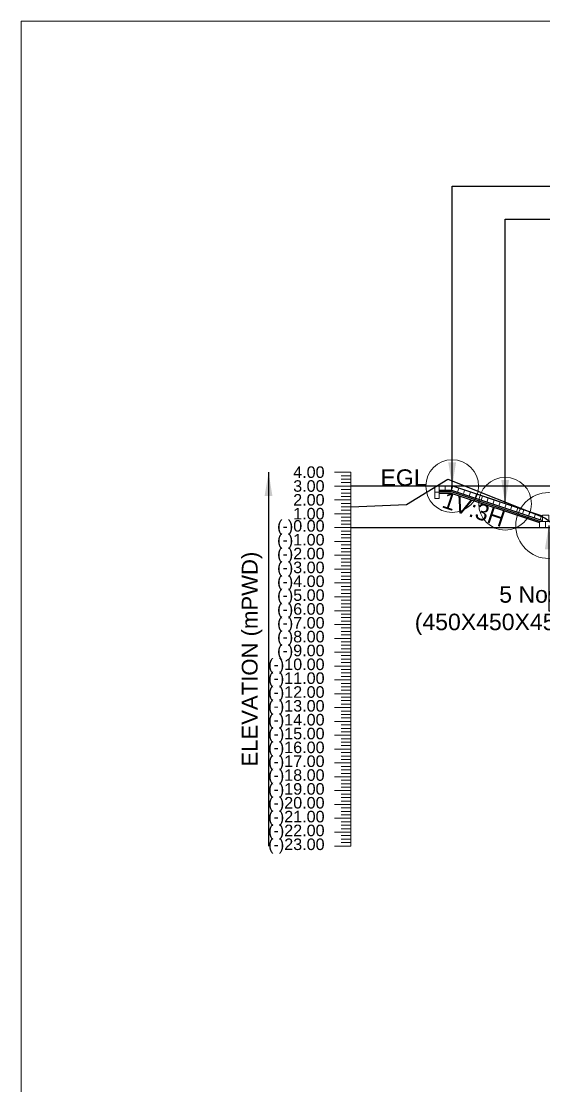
# Model space of a CAD drawing. Header units: inches. Extents: x 89000 to 305017, y -7071 to 0.
# Drawn here: x 160000 to 161585, y -3229 to 0 of the extents above; entities that cross this region are included whole.
import ezdxf

# ---------------------------------------------------------------- set-up
doc = ezdxf.new("R2010")
doc.units = ezdxf.units.IN
doc.header["$LTSCALE"] = 7
doc.header["$MEASUREMENT"] = 0
for name, color, linetype, lineweight in [('Cross Section Labels', 7, 'Continuous', 9), ('Existing_Bed_Level for Xsection', 7, 'Continuous', 25), ('Long Section Labels', 7, 'Continuous', 9)]:
    doc.layers.add(name, color=color, linetype=linetype, lineweight=lineweight)
doc.styles.get("Standard").update_dxf_attribs({"font": 'arial.ttf'})
doc.dimstyles.get("Standard").update_dxf_attribs({"dimtxt": 0.18, "dimasz": 0.18, "dimexe": 0.18, "dimexo": 0.0625, "dimgap": 0.09, "dimtad": 0, "dimtih": 1, "dimtoh": 1, "dimdec": 4, "dimzin": 0, "dimdsep": 46, "dimtxsty": 'Standard', "dimcen": 0.09, "dimadec": 0, "dimazin": 0, "dimtfac": 1, "dimtdec": 4, "dimtofl": 0, "dimtmove": 0, "dimatfit": 3, "dimfxl": 1, "dimtolj": 1, "dimtzin": 0, "dimarcsym": 0})

msp = doc.modelspace()

# ---------------------------------------------------------------- linework, layer by layer
at = {"layer": 'Cross Section Labels'}
msp.add_lwpolyline([(160000, 0), (170000, 0), (170000, -7071), (160000, -7071)], close=True, dxfattribs=at)
for centre, radius in [((161307.1339, -1410.1), 80), ((161467.7839, -1463.65), 80), ((161600.0839, -1529.8), 100)]:
    msp.add_circle(centre, radius, dxfattribs=at)
at = {"layer": 'Existing_Bed_Level for Xsection'}
for points in [[(161000, -1472.68), (161168, -1466.38), (161294, -1389.1), (161588, -1506.28), (161756, -1630.18), (161882, -1527.28), (161966, -1525.18), (162092, -1582.72), (162260, -1635.64), (162344, -1688.14), (162428, -1765.84), (162554, -1843.12), (162680, -1922.92), (162848, -1993.9), (162974, -2089.24), (163184, -2123.26), (163310, -2163.58), (163478, -2203.48), (163688, -2243.8), (163898, -2288.32), (164150, -2341.24), (164486, -2394.16), (164738, -2447.08), (164990, -2500)], [(161628.4339, -1410.1), (161000, -1410.1)], [(161581.1839, -1501.45), (161309.07367, -1410.74659), (161307.1339, -1410.1), (161305.0892, -1410.1), (161267.2892, -1410.1)], [(161267.2892, -1422.7), (161305.0892, -1422.7), (161581.1839, -1514.73157)], [(161267.2892, -1426.9), (161304.40763, -1426.9), (161575.30763, -1517.2)], [(161267.2892, -1431.1), (161303.72607, -1431.1), (161571.7339, -1520.43594)], [(161000, -1536.1), (164990, -1536.1)]]:
    msp.add_lwpolyline(points, dxfattribs=at)
at = {"layer": 'Long Section Labels'}
for points in [[(161000, -1368.1), (160950, -1368.1)], [(161000, -1378.6), (160970, -1378.6)], [(161000, -2502.1), (161000, -2460.1), (161000, -2418.1), (161000, -2376.1), (161000, -2334.1), (161000, -2292.1), (161000, -2250.1), (161000, -2208.1), (161000, -2166.1), (161000, -2124.1), (161000, -2082.1), (161000, -2040.1), (161000, -1998.1), (161000, -1956.1), (161000, -1914.1), (161000, -1872.1), (161000, -1830.1), (161000, -1788.1), (161000, -1746.1), (161000, -1704.1), (161000, -1662.1), (161000, -1620.1), (161000, -1578.1), (161000, -1536.1), (161000, -1494.1), (161000, -1452.1), (161000, -1410.1), (161000, -1368.1)], [(161000, -1410.1), (160950, -1410.1)], [(161000, -1389.1), (160970, -1389.1)], [(161000, -1399.6), (160970, -1399.6)], [(161000, -1420.6), (160970, -1420.6)], [(161000, -1452.1), (160950, -1452.1)], [(161000, -1431.1), (160970, -1431.1)], [(161000, -1441.6), (160970, -1441.6)], [(161000, -1462.6), (160970, -1462.6)], [(161000, -1473.1), (160970, -1473.1)], [(161000, -1483.6), (160970, -1483.6)], [(161000, -1494.1), (160950, -1494.1)], [(161000, -1504.6), (160970, -1504.6)], [(161000, -1515.1), (160970, -1515.1)], [(161000, -1536.1), (160950, -1536.1)], [(161000, -1525.6), (160970, -1525.6)], [(161000, -1546.6), (160970, -1546.6)], [(161000, -1578.1), (160950, -1578.1)], [(161000, -1557.1), (160970, -1557.1)], [(161000, -1567.6), (160970, -1567.6)], [(161000, -1588.6), (160970, -1588.6)], [(161000, -1599.1), (160970, -1599.1)], [(161000, -1609.6), (160970, -1609.6)], [(161000, -1620.1), (160950, -1620.1)], [(161000, -1630.6), (160970, -1630.6)], [(161000, -1641.1), (160970, -1641.1)], [(161000, -1662.1), (160950, -1662.1)], [(161000, -1651.6), (160970, -1651.6)], [(161000, -1672.6), (160970, -1672.6)], [(161000, -1704.1), (160950, -1704.1)], [(161000, -1683.1), (160970, -1683.1)], [(161000, -1693.6), (160970, -1693.6)], [(161000, -1714.6), (160970, -1714.6)], [(161000, -1725.1), (160970, -1725.1)], [(161000, -1735.6), (160970, -1735.6)], [(161000, -1746.1), (160950, -1746.1)], [(161000, -1756.6), (160970, -1756.6)], [(161000, -1767.1), (160970, -1767.1)], [(161000, -1788.1), (160950, -1788.1)], [(161000, -1777.6), (160970, -1777.6)], [(161000, -1798.6), (160970, -1798.6)], [(161000, -1830.1), (160950, -1830.1)], [(161000, -1809.1), (160970, -1809.1)], [(161000, -1819.6), (160970, -1819.6)], [(161000, -1840.6), (160970, -1840.6)], [(161000, -1872.1), (160950, -1872.1)], [(161000, -1851.1), (160970, -1851.1)], [(161000, -1861.6), (160970, -1861.6)], [(161000, -1882.6), (160970, -1882.6)], [(161000, -1893.1), (160970, -1893.1)], [(161000, -1903.6), (160970, -1903.6)], [(161000, -1914.1), (160950, -1914.1)], [(161000, -1924.6), (160970, -1924.6)], [(161000, -1935.1), (160970, -1935.1)], [(161000, -1956.1), (160950, -1956.1)], [(161000, -1945.6), (160970, -1945.6)], [(161000, -1966.6), (160970, -1966.6)], [(161000, -1998.1), (160950, -1998.1)], [(161000, -1977.1), (160970, -1977.1)], [(161000, -1987.6), (160970, -1987.6)], [(161000, -2008.6), (160970, -2008.6)], [(161000, -2019.1), (160970, -2019.1)], [(161000, -2029.6), (160970, -2029.6)], [(161000, -2040.1), (160950, -2040.1)], [(161000, -2050.6), (160970, -2050.6)], [(161000, -2061.1), (160970, -2061.1)], [(161000, -2082.1), (160950, -2082.1)], [(161000, -2071.6), (160970, -2071.6)], [(161000, -2092.6), (160970, -2092.6)], [(161000, -2124.1), (160950, -2124.1)], [(161000, -2103.1), (160970, -2103.1)], [(161000, -2113.6), (160970, -2113.6)], [(161000, -2134.6), (160970, -2134.6)], [(161000, -2145.1), (160970, -2145.1)], [(161000, -2155.6), (160970, -2155.6)], [(161000, -2166.1), (160950, -2166.1)], [(161000, -2176.6), (160970, -2176.6)], [(161000, -2187.1), (160970, -2187.1)], [(161000, -2208.1), (160950, -2208.1)], [(161000, -2197.6), (160970, -2197.6)], [(161000, -2218.6), (160970, -2218.6)], [(161000, -2250.1), (160950, -2250.1)], [(161000, -2229.1), (160970, -2229.1)], [(161000, -2239.6), (160970, -2239.6)], [(161000, -2292.1), (160950, -2292.1)], [(161000, -2260.6), (160970, -2260.6)], [(161000, -2271.1), (160970, -2271.1)], [(161000, -2281.6), (160970, -2281.6)], [(161000, -2302.6), (160970, -2302.6)], [(161000, -2313.1), (160970, -2313.1)], [(161000, -2323.6), (160970, -2323.6)], [(161000, -2334.1), (160950, -2334.1)], [(161000, -2344.6), (160970, -2344.6)], [(161000, -2355.1), (160970, -2355.1)], [(161000, -2376.1), (160950, -2376.1)], [(161000, -2365.6), (160970, -2365.6)], [(161000, -2386.6), (160970, -2386.6)], [(161000, -2418.1), (160950, -2418.1)], [(161000, -2397.1), (160970, -2397.1)], [(161000, -2407.6), (160970, -2407.6)], [(161000, -2428.6), (160970, -2428.6)], [(161000, -2439.1), (160970, -2439.1)], [(161000, -2449.6), (160970, -2449.6)], [(161000, -2460.1), (160950, -2460.1)], [(161000, -2470.6), (160970, -2470.6)], [(161000, -2481.1), (160970, -2481.1)], [(161000, -2502.1), (160950, -2502.1)], [(161000, -2491.6), (160970, -2491.6)]]:
    msp.add_lwpolyline(points, dxfattribs=at)
for points in [[(161267.2892, -1410.1), (161254.6892, -1410.1), (161254.6892, -1429), (161267.2892, -1429)], [(161286.1892, -1410.1), (161267.2892, -1410.1), (161267.2892, -1422.7), (161286.1892, -1422.7)], [(161305.0892, -1410.1), (161286.1892, -1410.1), (161286.1892, -1422.7), (161305.0892, -1422.7)], [(161327.00378, -1416.7233), (161309.07367, -1410.74659), (161305.0892, -1422.7), (161323.01931, -1428.6767)], [(161344.9339, -1422.7), (161327.00378, -1416.7233), (161323.01931, -1428.6767), (161340.94943, -1434.65341)], [(161267.2892, -1429), (161254.6892, -1429), (161254.6892, -1447.9), (161267.2892, -1447.9)], [(161362.86401, -1428.6767), (161344.9339, -1422.7), (161340.94943, -1434.65341), (161358.87954, -1440.63011)], [(161380.79413, -1434.65341), (161362.86401, -1428.6767), (161358.87954, -1440.63011), (161376.80966, -1446.60682)], [(161398.72424, -1440.63011), (161380.79413, -1434.65341), (161376.80966, -1446.60682), (161394.73977, -1452.58352)], [(161416.65436, -1446.60682), (161398.72424, -1440.63011), (161394.73977, -1452.58352), (161412.66989, -1458.56023)], [(161434.58447, -1452.58352), (161416.65436, -1446.60682), (161412.66989, -1458.56023), (161430.6, -1464.53693)], [(161452.51458, -1458.56023), (161434.58447, -1452.58352), (161430.6, -1464.53693), (161448.53011, -1470.51364)], [(161470.4447, -1464.53693), (161452.51458, -1458.56023), (161448.53011, -1470.51364), (161466.46023, -1476.49034)], [(161488.37481, -1470.51364), (161470.4447, -1464.53693), (161466.46023, -1476.49034), (161484.39034, -1482.46705)], [(161506.30493, -1476.49034), (161488.37481, -1470.51364), (161484.39034, -1482.46705), (161502.32046, -1488.44375)], [(161524.23504, -1482.46705), (161506.30493, -1476.49034), (161502.32046, -1488.44375), (161520.25057, -1494.42046)], [(161542.16516, -1488.44375), (161524.23504, -1482.46705), (161520.25057, -1494.42046), (161538.18069, -1500.39716)], [(161560.09527, -1494.42046), (161542.16516, -1488.44375), (161538.18069, -1500.39716), (161556.1108, -1506.37387)], [(161578.02538, -1500.39716), (161560.09527, -1494.42046), (161556.1108, -1506.37387), (161574.04091, -1512.35057)], [(161590.6339, -1517.2), (161571.7339, -1517.2), (161571.7339, -1536.1), (161590.6339, -1536.1)], [(161600.0839, -1498.3), (161581.1839, -1498.3), (161581.1839, -1517.2), (161600.0839, -1517.2)]]:
    msp.add_lwpolyline(points, close=True, dxfattribs=at)

# ---------------------------------------------------------------- texts
at = {"layer": 'Cross Section Labels', "char_height": 50}
for s, insert, attachment_point in [('EGL', (161229.4892, -1410.1), 9), ('5 Nos of Block ^J(450X450X450) at Key', (161900.0839, -1788.1), 6)]:
    msp.add_mtext(s, dxfattribs=dict(at, insert=insert, attachment_point=attachment_point))
at = {"layer": 'Cross Section Labels', "insert": (161380.81812, -1456.79735), "char_height": 50, "attachment_point": 2, "rotation": 341.56505118}
msp.add_mtext('1V:3H', dxfattribs=at)
at = {"layer": 'Long Section Labels', "char_height": 35, "attachment_point": 6}
for s, insert in [('4.00', (160920, -1368.1)), ('3.00', (160920, -1410.1)), ('2.00', (160920, -1452.1)), ('1.00', (160920, -1494.1)), ('(-)0.00', (160920, -1536.1)), ('(-)1.00', (160920, -1578.1)), ('(-)2.00', (160920, -1620.1)), ('(-)3.00', (160920, -1662.1)), ('(-)4.00', (160920, -1704.1)), ('(-)5.00', (160920, -1746.1)), ('(-)6.00', (160920, -1788.1)), ('(-)7.00', (160920, -1830.1)), ('(-)8.00', (160920, -1872.1)), ('(-)9.00', (160920, -1914.1)), ('(-)10.00', (160920, -1956.1)), ('(-)11.00', (160920, -1998.1)), ('(-)12.00', (160920, -2040.1)), ('(-)13.00', (160920, -2082.1)), ('(-)14.00', (160920, -2124.1)), ('(-)15.00', (160920, -2166.1)), ('(-)16.00', (160920, -2208.1)), ('(-)17.00', (160920, -2250.1)), ('(-)18.00', (160920, -2292.1)), ('(-)19.00', (160920, -2334.1)), ('(-)20.00', (160920, -2376.1)), ('(-)21.00', (160920, -2418.1)), ('(-)22.00', (160920, -2460.1)), ('(-)23.00', (160920, -2502.1))]:
    msp.add_mtext(s, dxfattribs=dict(at, insert=insert))
at = {"layer": 'Long Section Labels', "insert": (160700, -1935.1), "char_height": 48, "attachment_point": 5, "rotation": 90}
msp.add_mtext('ELEVATION (mPWD)', dxfattribs=at)

# ---------------------------------------------------------------- leaders
at = {"layer": 'Cross Section Labels', "annotation_type": 0, "has_hookline": 1}
for points, hookline_direction, text_width in [([(161307.1339, -1410.1), (161307.1339, -500), (161607.0439, -500)], 0, 466.13233), ([(161467.7839, -1463.65), (161467.7839, -600), (161767.6939, -600)], 0, 466.03001), ([(161600.0839, -1529.8), (161600.0839, -1788.1), (161900.1739, -1788.1)], 1, 701.90996)]:
    msp.add_leader(points, dimstyle='Standard', override={"dimasz": 72}, dxfattribs=dict(at, hookline_direction=hookline_direction, text_width=text_width))
at = {"layer": 'Long Section Labels'}
msp.add_leader([(160750, -1368.1), (160750, -2502.1)], dimstyle='Standard', override={"dimasz": 72}, dxfattribs=at)

doc.saveas('drawing.dxf')
